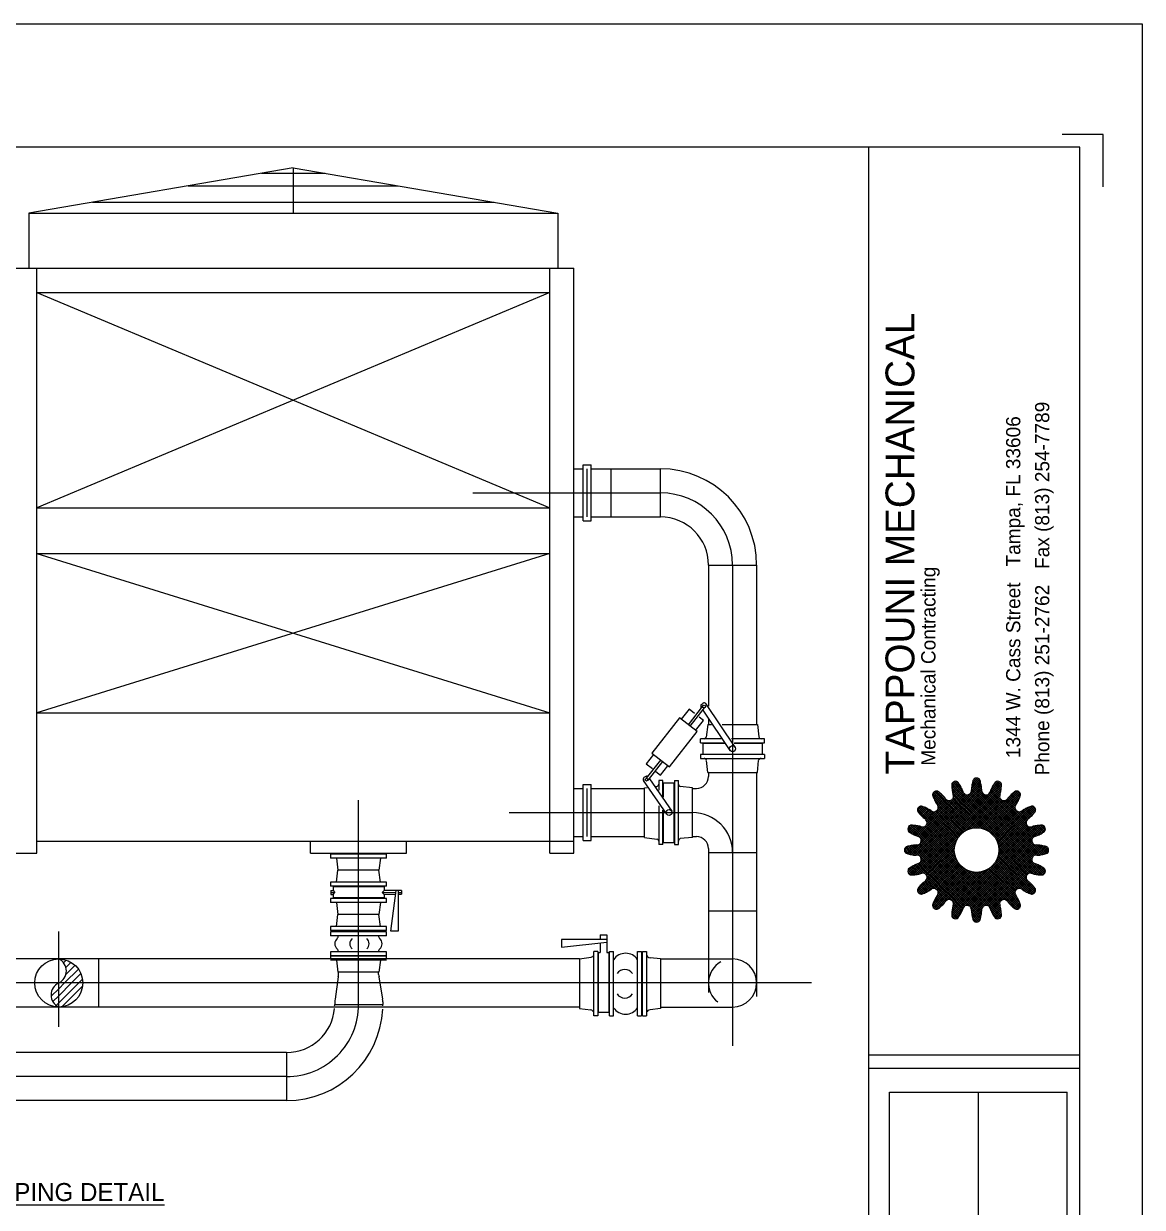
# Model space of a CAD drawing. Extents: x 0 to 1008, y 0 to 720.
# Drawn here: x 729 to 1008, y 424.7 to 720 of the extents above; entities that cross this region are included whole.
import ezdxf

# ---------------------------------------------------------------- set-up
doc = ezdxf.new("R2010")
doc.units = 0
doc.header["$LTSCALE"] = 12.5
doc.linetypes.add('CENTER2', pattern=[0])
doc.linetypes.add('HIDDEN', pattern=[0])
doc.layers.get('0').update_dxf_attribs({"linetype": 'CONTINUOUS'})
for name, color, linetype in [('CWS', 5, 'CONTINUOUS'), ('MEQUIP', 4, 'CONTINUOUS'), ('PIPECL', 9, 'CENTER2'), ('TITLEBLK', 7, 'CONTINUOUS')]:
    doc.layers.add(name, color=color, linetype=linetype)

msp = doc.modelspace()

# ---------------------------------------------------------------- linework, layer by layer
at = {"color": 0}
for p, q in [((0, 720), (1008, 720)), ((1008, 720), (1008, 0))]:
    msp.add_line(p, q, dxfattribs=at)
at = {"layer": 'CWS', "color": 0}
for p, q in [((868.52, 595.96), (868.52, 609.96)), ((868.52, 609.96), (870.52, 609.96)), ((869.52, 596.96), (869.52, 608.96)), ((870.52, 595.96), (870.52, 609.96)), ((870.52, 608.96), (887.8, 608.96)), ((875.52, 596.96), (875.52, 608.96)), ((887.8, 596.96), (887.8, 608.96)), ((870.52, 596.96), (887.8, 596.96)), ((868.52, 595.96), (870.52, 595.96)), ((899.8, 584.96), (899.8, 549.75)), ((899.8, 584.96), (911.8, 584.96)), ((911.8, 584.96), (911.8, 545.14)), ((894.77, 545.13), (898.33, 549.68)), ((895.22, 544.77), (898.81, 549.35)), ((897.97, 549.45), (897.93, 549.52)), ((898.04, 550.19), (898.43, 550.5)), ((906.42, 539.56), (899.15, 550.38)), ((892.6, 546.83), (885.69, 538)), ((896.96, 543.42), (892.6, 546.83)), ((894.95, 548.99), (893.01, 546.51)), ((896.34, 547.9), (894.95, 548.99)), ((898.53, 546.18), (897.43, 547.05)), ((905.18, 538.72), (898.44, 548.75)), ((899.8, 546.53), (899.8, 545.14)), ((890.04, 534.59), (896.96, 543.42)), ((896.59, 543.7), (898.53, 546.18)), ((899.62, 545.14), (899.18, 542.06)), ((899.62, 545.14), (900.58, 545.14)), ((903.19, 545.14), (911.99, 545.14)), ((911.99, 545.14), (912.32, 542.14)), ((902.96, 541.64), (897.8, 541.64)), ((897.8, 540.64), (897.8, 541.64)), ((897.8, 540.64), (903.61, 540.64)), ((898.36, 540.49), (898.36, 537.8)), ((898.36, 540.49), (903.84, 540.49)), ((913.8, 541.64), (905.54, 541.64)), ((906.18, 540.49), (913.29, 540.49)), ((906.32, 540.64), (913.8, 540.64)), ((913.29, 537.8), (913.29, 540.49)), ((913.8, 540.64), (913.8, 541.64)), ((886.09, 537.68), (884.28, 535.36)), ((885.69, 538), (890.04, 534.59)), ((913.8, 537.71), (897.8, 537.71)), ((897.8, 537.71), (897.8, 536.71)), ((898.36, 537.8), (913.29, 537.8)), ((913.8, 537.71), (913.8, 536.71)), ((884.28, 535.36), (885.81, 534.17)), ((887.85, 536.3), (884.29, 531.76)), ((888.31, 535.95), (884.72, 531.37)), ((887.86, 532.56), (889.67, 534.88)), ((897.8, 536.71), (913.8, 536.71)), ((899.62, 533.21), (899.32, 536.24)), ((911.99, 533.21), (912.29, 536.24)), ((884.13, 532.21), (883.7, 531.95)), ((885.11, 531.6), (890.65, 523.57)), ((886.67, 533.49), (887.86, 532.56)), ((899.62, 533.21), (911.99, 533.21)), ((899.8, 533.21), (899.8, 532.21)), ((911.8, 533.21), (911.8, 477.36)), ((868.52, 516.21), (868.52, 530.21)), ((868.52, 530.21), (870.52, 530.21)), ((869.52, 517.21), (869.52, 529.21)), ((870.52, 516.21), (870.52, 530.21)), ((870.52, 529.21), (883.87, 529.21)), ((889.37, 522.79), (883.55, 531.24)), ((883.87, 529.4), (884.5, 529.46)), ((883.87, 517.02), (883.87, 529.4)), ((886.68, 529.71), (886.87, 529.73)), ((888.37, 531.21), (887.37, 531.21)), ((887.37, 531.21), (887.37, 528.77)), ((888.37, 527.11), (888.37, 531.21)), ((888.46, 530.65), (888.46, 527.05)), ((888.46, 530.65), (891.15, 530.65)), ((891.15, 530.65), (891.15, 515.72)), ((891.3, 531.21), (891.3, 515.21)), ((891.3, 531.21), (892.3, 531.21)), ((892.3, 515.21), (892.3, 531.21)), ((895.8, 529.4), (892.77, 529.69)), ((895.8, 517.02), (895.8, 529.4)), ((895.8, 529.21), (896.8, 529.21)), ((887.37, 524.88), (887.37, 515.21)), ((888.37, 515.21), (888.37, 523.83)), ((888.46, 523.74), (888.46, 515.72)), ((870.52, 517.21), (883.87, 517.21)), ((883.87, 517.02), (886.95, 516.58)), ((895.8, 517.02), (892.77, 516.72)), ((895.8, 517.21), (896.8, 517.21)), ((895.8, 517.21), (896.8, 517.21)), ((868.52, 516.21), (870.52, 516.21)), ((888.37, 515.21), (887.37, 515.21)), ((888.46, 515.72), (891.15, 515.72)), ((891.3, 515.21), (892.3, 515.21)), ((899.8, 514.21), (899.8, 478.33)), ((819.49, 512.87), (805.49, 512.87)), ((805.49, 512.87), (805.49, 511.87)), ((819.49, 511.87), (805.49, 511.87)), ((807.02, 511.87), (807.38, 508.87)), ((817.96, 511.87), (817.6, 508.87)), ((819.49, 511.87), (819.49, 512.87)), ((899.8, 513.21), (911.8, 513.21)), ((807.02, 505.87), (807.38, 508.87)), ((817.6, 508.87), (807.38, 508.87)), ((817.96, 505.87), (817.6, 508.87)), ((819.49, 505.87), (805.49, 505.87)), ((805.49, 505.87), (805.49, 504.87)), ((819.49, 504.87), (819.49, 505.87)), ((819.49, 504.87), (805.49, 504.87)), ((805.62, 503.8), (806.15, 503.8)), ((805.62, 503.8), (805.62, 502.8)), ((805.62, 503.3), (806.63, 503.3)), ((805.62, 502.8), (806.15, 502.8)), ((818.92, 504.65), (806.15, 504.65)), ((806.15, 504.65), (806.15, 503.8)), ((806.15, 503.8), (806.63, 503.3)), ((806.15, 502.8), (806.63, 503.3)), ((806.15, 502.8), (806.15, 501.95)), ((818.92, 501.95), (806.15, 501.95)), ((818.92, 503.8), (818.44, 503.3)), ((818.44, 503.3), (821.84, 503.3)), ((818.92, 502.8), (818.44, 503.3)), ((818.92, 504.65), (818.92, 503.8)), ((823.2, 503.8), (818.92, 503.8)), ((818.92, 502.8), (821.78, 502.86)), ((818.92, 502.8), (818.92, 501.95)), ((820.59, 493.66), (821.9, 503.8)), ((822.4, 503.8), (822.4, 493.66)), ((822.4, 503.3), (823.2, 503.3)), ((822.4, 502.87), (823.2, 502.89)), ((823.2, 503.8), (823.2, 502.89)), ((819.49, 501.76), (805.49, 501.76)), ((805.49, 501.76), (805.49, 500.76)), ((819.49, 500.76), (805.49, 500.76)), ((807.02, 500.76), (807.38, 497.76)), ((817.96, 500.76), (817.6, 497.76)), ((819.49, 500.76), (819.49, 501.76)), ((807.02, 494.76), (807.38, 497.76)), ((817.6, 497.76), (807.38, 497.76)), ((817.96, 494.76), (817.6, 497.76)), ((899.8, 498.71), (911.8, 498.71)), ((819.49, 494.76), (805.49, 494.76)), ((805.49, 494.76), (805.49, 493.76)), ((819.49, 493.76), (805.49, 493.76)), ((819.49, 493.5), (805.49, 493.5)), ((805.49, 493.5), (805.49, 492.5)), ((819.49, 493.76), (819.49, 494.76)), ((819.49, 492.5), (819.49, 493.5)), ((822.4, 493.66), (820.59, 493.66)), ((819.49, 492.5), (805.49, 492.5)), ((807.49, 492.5), (807.49, 492.51)), ((817.49, 492.5), (817.49, 492.51)), ((874.44, 491.51), (863.1, 491.51)), ((863.1, 491.51), (863.1, 489.66)), ((863.1, 489.66), (874.44, 490.91)), ((872.75, 492.74), (874.44, 492.74)), ((872.75, 492.74), (872.75, 491.51)), ((872.75, 490.72), (872.75, 488.34)), ((874.44, 492.74), (874.44, 488.34)), ((819.49, 488.5), (805.49, 488.5)), ((805.49, 488.5), (805.49, 487.5)), ((819.49, 487.5), (805.49, 487.5)), ((819.49, 487.36), (805.49, 487.36)), ((805.49, 487.36), (805.49, 486.89)), ((807.49, 488.49), (807.49, 488.5)), ((817.49, 488.49), (817.49, 488.5)), ((819.49, 487.5), (819.49, 488.5)), ((819.49, 486.92), (819.49, 487.36)), ((871.16, 472.52), (871.16, 488.52)), ((871.16, 472.52), (871.16, 488.52)), ((871.16, 472.52), (871.16, 488.52)), ((872.16, 488.52), (871.16, 488.52)), ((872.16, 488.52), (872.16, 472.52)), ((872.25, 488.34), (872.25, 473.41)), ((872.25, 488.34), (872.75, 488.34)), ((874.44, 488.34), (874.94, 488.34)), ((874.94, 488.34), (874.94, 473.41)), ((875.12, 472.52), (875.12, 488.52)), ((875.12, 472.52), (875.12, 488.52)), ((875.12, 488.52), (876.12, 488.52)), ((876.12, 472.52), (876.12, 488.52)), ((882.12, 472.52), (882.12, 488.52)), ((882.12, 488.52), (883.12, 488.52)), ((883.12, 488.52), (883.12, 472.52)), ((883.12, 488.52), (883.12, 472.52)), ((883.12, 488.52), (883.12, 472.52)), ((883.3, 472.52), (883.3, 488.52)), ((883.3, 488.52), (884.3, 488.52)), ((884.3, 488.52), (884.3, 472.52)), ((884.3, 488.52), (884.3, 472.52)), ((884.3, 488.52), (884.3, 472.52)), ((867.66, 486.71), (578.82, 486.71)), ((737.97, 486.58), (738.09, 486.7)), ((738.92, 485.76), (739.58, 486.42)), ((739.51, 484.58), (740.8, 485.87)), ((739.51, 482.81), (741.81, 485.11)), ((747.73, 474.71), (747.73, 486.71)), ((867.66, 486.71), (870.51, 487.14)), ((867.66, 486.71), (867.66, 474.33)), ((887.8, 486.71), (885.22, 487.01)), ((887.8, 486.71), (905.8, 486.71)), ((887.8, 486.71), (887.8, 474.33)), ((887.8, 486.71), (887.8, 474.71)), ((739.17, 480.71), (742.63, 484.17)), ((740.94, 480.71), (743.26, 483.03)), ((742.71, 480.71), (743.66, 481.66)), ((735.85, 477.38), (737.73, 479.27)), ((737.73, 475.73), (742.71, 480.71)), ((737.73, 477.5), (740.94, 480.71)), ((737.73, 479.27), (739.17, 480.71)), ((738.53, 474.76), (743.68, 479.91)), ((736.28, 476.05), (737.73, 477.5)), ((737.1, 475.1), (737.73, 475.73)), ((867.66, 474.71), (578.82, 474.71)), ((867.66, 474.33), (870.43, 474)), ((872.16, 472.52), (871.16, 472.52)), ((872.25, 473.41), (874.94, 473.41)), ((875.12, 472.52), (876.12, 472.52)), ((882.12, 472.52), (883.12, 472.52)), ((883.3, 472.52), (884.3, 472.52)), ((887.8, 474.33), (885.22, 474.03)), ((887.8, 474.71), (905.8, 474.71)), ((794.56, 463.36), (651.93, 463.36)), ((794.56, 463.36), (794.56, 451.36)), ((794.56, 451.36), (651.93, 451.36))]:
    msp.add_line(p, q, dxfattribs=at)
at = {"layer": 'CWS', "color": 0, "linetype": 'HIDDEN'}
for p, q in [((819.49, 486.36), (805.49, 486.36)), ((807.02, 486.36), (807.38, 483.36)), ((817.96, 486.36), (817.6, 483.36)), ((807.42, 482.21), (806.65, 476.63)), ((817.6, 483.36), (807.38, 483.36)), ((807.52, 482.81), (807.52, 483.36)), ((817.52, 482.81), (817.52, 483.36)), ((817.61, 482.21), (818.47, 476.63)), ((806.56, 476.03), (806.56, 475.36)), ((818.56, 476.03), (818.56, 475.36)), ((806.56, 475.36), (818.56, 475.36))]:
    msp.add_line(p, q, dxfattribs=at)
at = {"layer": 'CWS', "color": 0}
for centre, radius in [((898.68, 549.68), 0.35), ((905.8, 539.14), 0.747), ((884.37, 531.42), 0.35), ((889.98, 523.22), 0.747), ((737.73, 480.71), 6)]:
    msp.add_circle(centre, radius, dxfattribs=at)
for centre, radius, start, end in [((887.8, 584.96), 24, 0, 90), ((887.8, 584.96), 12, 0, 90), ((898.34, 549.8), 0.5, 127.8079, 213.9089), ((898.73, 550.1), 0.5, 33.9089, 127.8079), ((898.67, 542.16), 0.517, 270.7781, 348.726), ((913.02, 542.37), 0.734, 198.0983, 262.607), ((898.63, 535.97), 0.741, 21.644, 85.8538), ((912.98, 535.97), 0.741, 94.1462, 158.356), ((883.96, 531.52), 0.5, 120.6778, 214.5768), ((884.38, 531.78), 0.5, 78.6767, 120.6778), ((896.8, 532.21), 3, 270, 0), ((886.64, 530.42), 0.734, 288.0983, 352.607), ((893.04, 530.38), 0.741, 184.1462, 248.356), ((893.04, 516.03), 0.741, 111.644, 175.8538), ((896.8, 514.21), 3, 0, 90), ((886.85, 516.08), 0.517, 0.7781, 78.726), ((808.3, 490.5), 1.71, 132.0338, 227.9662), ((806.49, 492.51), 1, 312.0338, 360), ((812.05, 490.5), 1.71, 132.0338, 227.9662), ((813.41, 490.5), 1.71, 312.0338, 47.9662), ((818.49, 492.51), 1, 180, 227.9662), ((816.68, 490.5), 1.71, 312.0338, 47.9662), ((806.49, 488.49), 1, 360, 47.9662), ((818.49, 488.49), 1, 132.0338, 180), ((870.43, 487.92), 0.785, 276.2435, 339.0563), ((879.12, 484.5), 3.61, 33.8823, 146.1177), ((885.51, 488.41), 1.43, 212.3757, 258.2743), ((736.31, 483.71), 3.32, 295.3326, 64.6674), ((905.8, 480.71), 6, 270, 90), ((878.92, 481.77), 2.32, 34.3144, 145.6856), ((739.15, 477.71), 3.32, 115.3326, 244.6674), ((878.92, 479.27), 2.32, 214.3144, 325.6856), ((794.56, 475.36), 12, 270, 355.2818), ((794.56, 475.36), 24, 270, 357.1618), ((870.2, 472.97), 1.05, 23.6472, 77.3728), ((879.12, 476.53), 3.61, 213.8823, 326.1177), ((885.51, 472.63), 1.43, 101.7257, 147.6243)]:
    msp.add_arc(centre, radius, start, end, dxfattribs=at)
at = {"layer": 'CWS', "color": 0, "linetype": 'HIDDEN'}
for centre, radius, start, end in [((905.8, 480.71), 6, 119.3396, 232.3547), ((805.52, 482.81), 2, 342.5061, 0), ((819.52, 482.81), 2, 180, 197.4939), ((808.56, 476.03), 2, 162.5061, 180), ((816.56, 476.03), 2, 0, 17.4939), ((794.56, 475.36), 12, 358.1073, 0), ((794.56, 475.36), 24, 359.1784, 0)]:
    msp.add_arc(centre, radius, start, end, dxfattribs=at)
at = {"layer": 'MEQUIP', "color": 0}
for p, q in [((796.24, 684.08), (730.24, 672.71)), ((788.28, 682.71), (804.2, 682.71)), ((796.24, 684.08), (862.24, 672.71)), ((796.24, 684.08), (796.24, 672.71)), ((770.05, 679.57), (822.43, 679.57)), ((746.16, 675.45), (846.32, 675.45)), ((730.24, 672.71), (862.24, 672.71)), ((730.24, 672.71), (730.24, 658.98)), ((862.24, 672.71), (862.24, 658.98)), ((726.24, 658.98), (866.24, 658.98)), ((732.24, 513.08), (732.24, 658.98)), ((860.24, 513.08), (860.24, 658.98)), ((866.24, 513.08), (866.24, 658.98)), ((860.24, 652.98), (732.24, 599.21)), ((732.24, 652.98), (860.24, 599.21)), ((732.24, 652.98), (860.24, 652.98)), ((866.24, 608.96), (868.52, 608.96)), ((732.24, 599.21), (860.24, 599.21)), ((866.24, 596.96), (868.52, 596.96)), ((860.24, 587.83), (732.24, 548.08)), ((732.24, 587.83), (860.24, 548.08)), ((732.24, 587.83), (860.24, 587.83)), ((732.24, 548.08), (860.24, 548.08)), ((866.24, 529.21), (868.52, 529.21)), ((866.24, 517.21), (868.52, 517.21)), ((732.24, 516.08), (866.24, 516.08)), ((800.49, 513.08), (800.49, 516.08)), ((824.49, 513.08), (824.49, 516.08)), ((726.24, 513.08), (732.24, 513.08)), ((800.49, 513.08), (824.49, 513.08)), ((860.24, 513.08), (866.24, 513.08))]:
    msp.add_line(p, q, dxfattribs=at)
at = {"layer": 'PIPECL', "color": 0}
for p, q in [((841.04, 602.96), (887.8, 602.96)), ((905.8, 584.96), (905.8, 464.99)), ((812.49, 475.36), (812.49, 526.31)), ((850.08, 523.21), (895.8, 523.21)), ((737.73, 469.77), (737.73, 493.53)), ((925.51, 480.71), (524.35, 480.71)), ((794.56, 457.36), (651.93, 457.36))]:
    msp.add_line(p, q, dxfattribs=at)
for centre, radius, start, end in [((887.8, 584.96), 18, 0, 90), ((895.8, 513.21), 10, 0, 90), ((794.6, 475.25), 17.89, 269.8512, 0.3592)]:
    msp.add_arc(centre, radius, start, end, dxfattribs=at)
at = {"layer": 'TITLEBLK', "color": 0}
for p, q in [((998.26, 692.37), (987.99, 692.37)), ((998.26, 679.32), (998.26, 692.37)), ((992.43, 689.22), (37.51, 689.22)), ((939.72, 689.22), (939.72, 32.91)), ((992.43, 32.91), (992.43, 689.22)), ((965.48, 529.91), (967.22, 531.65)), ((965.62, 530.58), (966.86, 531.82)), ((965.81, 531.31), (966.28, 531.78)), ((967.8, 530.07), (966.16, 531.71)), ((967.65, 530.75), (966.59, 531.81)), ((949.81, 507.87), (972.64, 530.69)), ((949.97, 512.8), (967.7, 530.54)), ((950.15, 507.67), (972.83, 530.36)), ((950.41, 512.71), (967.79, 530.1)), ((950.67, 507.66), (972.84, 529.84)), ((950.86, 512.63), (967.87, 529.64)), ((951.25, 507.71), (972.79, 529.25)), ((951.34, 512.59), (967.92, 529.16)), ((951.84, 517.33), (963.18, 528.67)), ((951.86, 507.79), (972.72, 528.65)), ((951.86, 512.57), (967.94, 528.65)), ((955.69, 527.56), (956.71, 528.58)), ((965.79, 519.33), (956.53, 528.59)), ((960.46, 530.2), (961.25, 530.99)), ((982.78, 507.65), (960.46, 529.97)), ((960.48, 529.69), (961.73, 530.94)), ((982.21, 507.7), (960.5, 529.4)), ((983.26, 507.71), (960.51, 530.45)), ((960.52, 529.2), (962.05, 530.73)), ((981.6, 507.77), (960.57, 528.8)), ((960.58, 528.73), (962.27, 530.42)), ((960.66, 528.28), (962.47, 530.09)), ((963.48, 528.01), (960.74, 530.76)), ((960.77, 527.85), (962.66, 529.75)), ((960.84, 526.86), (963.02, 529.05)), ((960.88, 527.43), (962.85, 529.4)), ((963.06, 528.97), (961.1, 530.92)), ((962.46, 530.1), (961.56, 531)), ((965.38, 528.75), (967.6, 530.97)), ((981.58, 512.58), (965.38, 528.77)), ((965.4, 529.3), (967.47, 531.37)), ((982.09, 512.59), (965.4, 529.28)), ((982.56, 512.65), (965.46, 529.76)), ((983.01, 512.73), (965.54, 530.21)), ((968.04, 528.24), (965.63, 530.64)), ((967.93, 528.88), (965.74, 531.07)), ((967.9, 529.44), (965.88, 531.46)), ((967.63, 519.31), (976.89, 528.57)), ((970.16, 528.75), (972.32, 530.9)), ((981.57, 517.36), (970.17, 528.76)), ((972.43, 527.04), (970.33, 529.14)), ((972.45, 527.54), (970.51, 529.49)), ((970.67, 529.78), (971.9, 531.01)), ((972.57, 527.95), (970.69, 529.83)), ((972.67, 528.39), (970.89, 530.17)), ((972.74, 528.85), (971.09, 530.5)), ((972.8, 529.32), (971.32, 530.8)), ((972.84, 529.81), (971.67, 530.98)), ((972.84, 530.35), (972.27, 530.91)), ((977.63, 527.67), (976.72, 528.59)), ((952.23, 517.19), (963.32, 528.28)), ((952.28, 512.46), (968.05, 528.23)), ((952.53, 507.93), (972.58, 527.98)), ((952.55, 516.98), (963.53, 527.96)), ((952.58, 512.23), (968.28, 527.92)), ((952.77, 516.67), (963.84, 527.74)), ((952.77, 511.88), (968.62, 527.74)), ((952.84, 511.42), (969.08, 527.67)), ((952.84, 516.21), (964.3, 527.66)), ((954.21, 520.23), (960.28, 526.3)), ((954.32, 520.87), (959.63, 526.19)), ((964.55, 518.98), (955.71, 527.82)), ((964.18, 518.82), (955.81, 527.19)), ((955.82, 527.16), (957.11, 528.44)), ((964.93, 519.13), (955.86, 528.2)), ((955.98, 526.78), (957.41, 528.21)), ((956.14, 526.42), (957.69, 527.97)), ((965.35, 519.24), (956.16, 528.43)), ((963.84, 518.63), (956.23, 526.24)), ((956.32, 526.06), (957.97, 527.71)), ((956.5, 525.71), (958.24, 527.45)), ((956.7, 525.38), (958.5, 527.18)), ((956.92, 525.07), (958.75, 526.9)), ((956.97, 524.05), (959.26, 526.34)), ((957.07, 524.69), (958.98, 526.59)), ((958.71, 526.95), (957.65, 528)), ((966.27, 519.39), (959.39, 526.27)), ((966.79, 519.4), (959.97, 526.22)), ((967.36, 519.35), (960.37, 526.35)), ((968.02, 519.23), (960.65, 526.6)), ((980.96, 507.88), (960.69, 528.15)), ((968.82, 518.96), (960.86, 526.92)), ((970.14, 518.17), (960.88, 527.43)), ((963.65, 518.51), (972.41, 527.28)), ((980.63, 510.87), (963.67, 527.82)), ((980.47, 511.56), (964.37, 527.66)), ((964.71, 519.05), (972.48, 526.82)), ((980.59, 511.97), (964.78, 527.78)), ((980.78, 512.31), (965.11, 527.98)), ((981.12, 512.5), (965.3, 528.32)), ((965.47, 519.27), (972.73, 526.53)), ((966.1, 519.37), (973.03, 526.3)), ((966.66, 519.4), (973.46, 526.2)), ((967.17, 519.38), (976.29, 528.5)), ((968.07, 519.22), (977.22, 528.37)), ((980.62, 515.66), (968.46, 527.81)), ((968.48, 519.09), (977.5, 528.12)), ((968.86, 518.94), (977.63, 527.72)), ((980.48, 516.33), (969.14, 527.67)), ((969.22, 518.77), (977.41, 526.96)), ((969.56, 518.58), (976.96, 525.98)), ((980.58, 516.76), (969.57, 527.77)), ((980.84, 517.04), (969.84, 528.03)), ((981.18, 517.23), (970.03, 528.37)), ((979.05, 520.41), (973.22, 526.24)), ((979.01, 520.98), (973.79, 526.21)), ((976.23, 524.29), (974.13, 526.4)), ((976.26, 524.79), (974.39, 526.67)), ((976.44, 525.15), (974.62, 526.97)), ((976.66, 525.46), (974.87, 527.25)), ((976.86, 525.79), (975.13, 527.52)), ((977.04, 526.14), (975.41, 527.78)), ((977.21, 526.51), (975.69, 528.03)), ((977.37, 526.87), (975.97, 528.27)), ((977.52, 527.25), (976.28, 528.5)), ((951.93, 523.79), (952.95, 524.81)), ((961.14, 514.43), (951.94, 523.63)), ((961.2, 514.89), (951.95, 524.14)), ((952.06, 523.4), (953.35, 524.68)), ((961.3, 515.32), (952.16, 524.46)), ((952.29, 523.1), (953.72, 524.53)), ((961.43, 515.72), (952.43, 524.72)), ((952.54, 522.81), (954.09, 524.36)), ((952.79, 522.53), (954.45, 524.19)), ((961.58, 516.1), (952.86, 524.83)), ((953.05, 522.26), (954.8, 524)), ((953.32, 522), (955.12, 523.8)), ((953.61, 521.76), (955.44, 523.58)), ((961.76, 516.46), (953.67, 524.55)), ((953.91, 521.53), (955.82, 523.43)), ((954.16, 521.25), (956.45, 523.54)), ((961.95, 516.8), (954.68, 524.07)), ((962.17, 517.11), (955.86, 523.42)), ((962.4, 517.41), (956.33, 523.48)), ((962.65, 517.69), (956.67, 523.67)), ((962.92, 517.95), (956.92, 523.96)), ((963.51, 518.42), (956.98, 524.96)), ((963.21, 518.2), (957.09, 524.32)), ((969.88, 518.37), (976.25, 524.74)), ((970.18, 518.14), (976.26, 524.22)), ((970.46, 517.89), (976.45, 523.88)), ((970.72, 517.62), (976.72, 523.62)), ((970.97, 517.34), (977.07, 523.44)), ((971.2, 517.04), (977.64, 523.47)), ((971.41, 516.71), (978.91, 524.21)), ((971.6, 516.37), (979.87, 524.65)), ((971.77, 516.01), (980.57, 524.82)), ((971.91, 515.63), (980.96, 524.67)), ((972.03, 515.22), (981.2, 524.38)), ((972.13, 514.78), (981.39, 524.04)), ((979.2, 521.32), (977.1, 523.43)), ((979.47, 521.59), (977.6, 523.46)), ((979.77, 521.82), (977.95, 523.64)), ((980.06, 522.06), (978.27, 523.85)), ((980.32, 522.33), (978.6, 524.05)), ((980.58, 522.6), (978.95, 524.23)), ((980.83, 522.88), (979.31, 524.4)), ((979.45, 521.57), (981.18, 523.3)), ((981.08, 523.17), (979.68, 524.57)), ((981.3, 523.48), (980.06, 524.72)), ((981.4, 523.91), (980.48, 524.83)), ((949.52, 519.26), (950.3, 520.04)), ((949.57, 518.78), (950.82, 520.03)), ((949.78, 518.46), (951.3, 519.98)), ((972.67, 497.05), (949.85, 519.86)), ((950.09, 518.24), (951.78, 519.92)), ((972.84, 497.41), (950.21, 520.04)), ((950.42, 518.04), (952.23, 519.84)), ((972.84, 497.94), (950.75, 520.03)), ((950.76, 517.84), (952.65, 519.74)), ((972.78, 498.53), (951.33, 519.98)), ((951.46, 517.48), (953.64, 519.66)), ((972.7, 499.14), (951.95, 519.9)), ((972.55, 499.82), (952.63, 519.75)), ((961.42, 512.02), (953.73, 519.71)), ((961.22, 512.75), (954.01, 519.96)), ((961.13, 513.37), (954.22, 520.28)), ((961.11, 513.92), (954.31, 520.72)), ((960.46, 497.8), (982.71, 520.04)), ((960.49, 497.3), (983.21, 520.02)), ((960.51, 498.38), (982.12, 519.99)), ((960.58, 498.99), (981.52, 519.92)), ((960.7, 496.98), (983.53, 519.81)), ((960.71, 499.64), (980.86, 519.79)), ((971.82, 511.81), (979.67, 519.66)), ((972.06, 512.58), (979.37, 519.89)), ((972.17, 513.23), (979.12, 520.18)), ((972.19, 514.3), (979.2, 521.31)), ((972.2, 513.79), (979.01, 520.6)), ((982.64, 517.89), (980.76, 519.77)), ((982.97, 518.09), (981.19, 519.87)), ((983.3, 518.29), (981.65, 519.94)), ((983.6, 518.52), (982.13, 519.99)), ((983.78, 518.87), (982.61, 520.04)), ((983.72, 519.46), (983.15, 520.03)), ((950.88, 517.77), (949.5, 519.16)), ((951.87, 517.31), (949.62, 519.57)), ((951.1, 517.65), (953.07, 519.63)), ((953.22, 508.09), (961.99, 516.86)), ((961.88, 511.03), (953.3, 519.61)), ((980.23, 508.08), (970.97, 517.34)), ((971.19, 510.66), (980.15, 519.61)), ((981.94, 517.52), (979.84, 519.62)), ((982.3, 517.7), (980.35, 519.65)), ((981.65, 517.4), (983.72, 519.46)), ((982.73, 517.94), (983.82, 519.03)), ((948.69, 513.65), (949.93, 514.89)), ((950.02, 512.79), (948.7, 514.11)), ((948.73, 514.22), (949.2, 514.69)), ((948.85, 513.28), (950.59, 515.02)), ((950.68, 512.66), (948.89, 514.46)), ((949.14, 513.03), (951.21, 515.11)), ((951.29, 512.59), (949.19, 514.69)), ((949.54, 512.9), (951.76, 515.13)), ((951.84, 512.57), (949.6, 514.81)), ((967.71, 497.22), (950.03, 514.91)), ((967.8, 497.67), (950.47, 515)), ((967.88, 498.12), (950.93, 515.07)), ((967.92, 498.61), (951.41, 515.12)), ((967.95, 499.12), (951.92, 515.14)), ((968.07, 499.52), (952.33, 515.26)), ((968.32, 499.81), (952.61, 515.51)), ((968.67, 499.98), (952.79, 515.87)), ((969.16, 500.02), (952.83, 516.36)), ((953.69, 508.02), (961.46, 515.79)), ((953.97, 507.78), (961.24, 515.04)), ((954.21, 507.48), (961.13, 514.41)), ((954.3, 507.05), (961.11, 513.85)), ((964.29, 500.04), (980.47, 516.21)), ((964.73, 499.94), (980.56, 515.78)), ((965.07, 499.75), (980.75, 515.43)), ((965.28, 499.43), (981.07, 515.22)), ((965.38, 499), (981.51, 515.13)), ((965.39, 498.48), (982.02, 515.11)), ((965.45, 498), (982.5, 515.06)), ((965.53, 497.55), (982.95, 514.98)), ((979.73, 508.05), (971.77, 516.01)), ((979.4, 507.84), (972.04, 515.21)), ((979.16, 507.56), (972.16, 514.56)), ((979.02, 507.16), (972.2, 513.98)), ((980.89, 512.38), (983.39, 514.89)), ((983.45, 512.83), (981.04, 515.24)), ((981.61, 512.58), (983.82, 514.78)), ((983.88, 512.93), (981.68, 515.13)), ((982.17, 512.6), (984.22, 514.65)), ((984.26, 513.08), (982.25, 515.09)), ((982.79, 512.69), (984.49, 514.39)), ((984.52, 513.36), (982.88, 514.99)), ((983.46, 512.83), (984.62, 513.99)), ((984.62, 513.78), (983.55, 514.85)), ((949.31, 512.97), (948.7, 513.58)), ((951.94, 503.62), (961.19, 512.87)), ((952, 504.22), (961.13, 513.34)), ((952.14, 503.29), (961.29, 512.44)), ((952.39, 503), (961.41, 512.03)), ((963.9, 499.98), (952.78, 511.09)), ((952.79, 502.87), (961.56, 511.65)), ((964.37, 500.04), (952.85, 511.56)), ((953.54, 503.1), (961.73, 511.29)), ((954.52, 503.55), (961.92, 510.95)), ((968.29, 499.79), (980.72, 512.21)), ((969.07, 500.03), (980.47, 511.44)), ((969.52, 499.95), (980.56, 510.99)), ((979.05, 503.42), (971.44, 511.03)), ((979.99, 503.01), (971.62, 511.38)), ((980.63, 502.9), (971.79, 511.74)), ((981, 503.06), (971.93, 512.13)), ((981.24, 503.36), (972.05, 512.54)), ((981.39, 503.73), (972.14, 512.99)), ((979.07, 506.58), (972.19, 513.46)), ((984.21, 513.05), (984.51, 513.35)), ((949.49, 508.61), (950.72, 509.84)), ((950.38, 507.65), (949.5, 508.53)), ((950.89, 507.68), (949.58, 508.98)), ((949.6, 508.19), (951.76, 510.34)), ((951.37, 507.73), (949.82, 509.28)), ((951.84, 507.79), (950.13, 509.49)), ((952.29, 507.87), (950.47, 509.69)), ((952.71, 507.98), (950.8, 509.88)), ((953.14, 508.08), (951.15, 510.07)), ((963.05, 498.7), (951.51, 510.24)), ((963.2, 499.08), (951.89, 510.39)), ((963.34, 499.47), (952.27, 510.54)), ((963.57, 499.78), (952.58, 510.76)), ((955.69, 499.93), (964.5, 508.74)), ((955.76, 504.26), (962.14, 510.63)), ((955.83, 499.55), (964.88, 508.59)), ((955.86, 500.63), (964.13, 508.91)), ((956.12, 499.3), (965.29, 508.47)), ((956.28, 504.24), (962.37, 510.33)), ((956.29, 501.6), (963.79, 509.1)), ((956.47, 499.12), (965.73, 508.38)), ((956.63, 504.06), (962.62, 510.05)), ((956.89, 503.79), (962.88, 509.78)), ((957.03, 502.87), (963.47, 509.31)), ((957.07, 503.43), (963.17, 509.53)), ((959.19, 501.31), (966.2, 508.32)), ((959.9, 501.49), (966.71, 508.3)), ((960.32, 501.38), (967.28, 508.34)), ((960.61, 501.14), (967.92, 508.45)), ((960.84, 500.84), (968.7, 508.69)), ((960.89, 500.35), (969.85, 509.31)), ((972.41, 500.49), (963.83, 509.07)), ((972.51, 500.92), (964.83, 508.61)), ((972.77, 501.2), (965.56, 508.41)), ((973.08, 501.42), (966.18, 508.32)), ((973.52, 501.51), (966.73, 508.3)), ((976.43, 499.13), (967.23, 508.33)), ((976.95, 499.15), (967.69, 508.4)), ((977.27, 499.36), (968.12, 508.5)), ((977.53, 499.63), (968.53, 508.63)), ((977.63, 500.05), (968.91, 508.78)), ((977.35, 500.86), (969.26, 508.95)), ((976.88, 501.87), (969.6, 509.15)), ((969.81, 499.71), (980.8, 510.7)), ((976.23, 503.05), (969.92, 509.36)), ((970.01, 499.38), (981.13, 510.5)), ((970.15, 498.99), (981.52, 510.36)), ((976.28, 503.53), (970.22, 509.59)), ((976.47, 503.87), (970.5, 509.85)), ((976.76, 504.11), (970.76, 510.11)), ((977.12, 504.28), (971, 510.4)), ((977.76, 504.17), (971.23, 510.71)), ((979.75, 508.06), (981.89, 510.2)), ((980.29, 508.07), (982.25, 510.03)), ((980.7, 507.95), (982.59, 509.84)), ((983.57, 507.93), (980.82, 510.68)), ((981.13, 507.85), (982.93, 509.64)), ((981.59, 507.77), (983.26, 509.44)), ((983.73, 508.3), (981.78, 510.25)), ((982.06, 507.71), (983.56, 509.22)), ((982.55, 507.67), (983.76, 508.89)), ((983.81, 508.75), (982.9, 509.66)), ((983.07, 507.66), (983.75, 508.34)), ((954.14, 503.36), (952.57, 504.93)), ((954.5, 503.53), (952.83, 505.2)), ((954.84, 503.72), (953.09, 505.48)), ((955.17, 503.93), (953.36, 505.73)), ((955.48, 504.14), (953.65, 505.98)), ((955.88, 504.28), (953.95, 506.21)), ((956.62, 504.06), (954.19, 506.5)), ((959.71, 501.51), (954.32, 506.9)), ((973.12, 501.43), (979.08, 507.38)), ((973.73, 501.51), (979, 506.77)), ((976.97, 504.22), (979.17, 506.42)), ((977.54, 504.26), (979.43, 506.15)), ((977.91, 504.09), (979.73, 505.92)), ((978.22, 503.88), (980.02, 505.67)), ((978.55, 503.67), (980.29, 505.41)), ((978.9, 503.49), (980.55, 505.14)), ((980.81, 504.84), (979.75, 505.9)), ((953, 502.9), (951.92, 503.99)), ((953.4, 503.04), (952.09, 504.35)), ((952.34, 503.03), (952.2, 503.18)), ((953.77, 503.2), (952.33, 504.64)), ((958.28, 500.28), (956.53, 502.04)), ((958.54, 500.56), (956.73, 502.36)), ((959.3, 501.39), (956.87, 503.82)), ((958.78, 500.85), (956.95, 502.68)), ((959.01, 501.14), (957.09, 503.07)), ((974.09, 501.33), (976.29, 503.53)), ((974.36, 501.07), (976.25, 502.96)), ((974.59, 500.77), (976.41, 502.6)), ((974.83, 500.49), (976.63, 502.28)), ((975.1, 500.22), (976.83, 501.95)), ((979.26, 503.32), (980.8, 504.86)), ((979.63, 503.16), (981.04, 504.57)), ((980, 503), (981.27, 504.27)), ((980.41, 502.88), (981.39, 503.86)), ((956.79, 499.12), (955.71, 500.2)), ((957.15, 499.29), (955.84, 500.6)), ((955.98, 499.4), (955.84, 499.54)), ((957.45, 499.52), (956, 500.97)), ((957.73, 499.77), (956.17, 501.33)), ((958.01, 500.02), (956.34, 501.69)), ((957.21, 499.33), (958.93, 501.05)), ((962.3, 497.33), (960.59, 499.03)), ((962.5, 497.66), (960.67, 499.48)), ((962.69, 498), (960.78, 499.9)), ((962.88, 498.34), (960.89, 500.33)), ((967.62, 496.79), (965.38, 499.03)), ((965.62, 497.11), (968.13, 499.62)), ((972.37, 496.82), (970.12, 499.07)), ((970.3, 498.61), (972.45, 500.75)), ((970.48, 498.26), (972.44, 500.22)), ((970.67, 497.91), (972.56, 499.8)), ((970.86, 497.58), (972.66, 499.37)), ((975.37, 499.96), (977.01, 501.6)), ((975.65, 499.71), (977.19, 501.24)), ((975.93, 499.46), (977.35, 500.88)), ((976.24, 499.23), (977.5, 500.5)), ((976.65, 499.11), (977.63, 500.09)), ((961.34, 496.69), (960.46, 497.57)), ((961.79, 496.78), (960.48, 498.08)), ((962.08, 497.01), (960.53, 498.56)), ((961.04, 496.79), (963.11, 498.85)), ((961.47, 496.69), (962.56, 497.78)), ((967.49, 496.38), (965.39, 498.48)), ((967.26, 496.08), (965.47, 497.88)), ((966.92, 495.89), (965.6, 497.22)), ((965.72, 496.69), (967.93, 498.89)), ((966.39, 495.9), (965.78, 496.51)), ((965.86, 496.29), (967.9, 498.34)), ((966.12, 496.02), (967.81, 497.72)), ((966.51, 495.88), (967.68, 497.05)), ((967.15, 495.99), (967.46, 496.3)), ((971.96, 496.69), (970.58, 498.08)), ((971.06, 497.25), (972.74, 498.92)), ((971.29, 496.94), (972.79, 498.44)), ((971.62, 496.74), (972.84, 497.96)), ((972.17, 496.76), (972.84, 497.43)), ((939.72, 462.77), (992.43, 462.77)), ((939.72, 459.47), (992.43, 459.47)), ((944.95, 281.86), (944.95, 453.43)), ((944.95, 453.43), (989.28, 453.43)), ((967.11, 281.86), (967.11, 453.43)), ((989.28, 281.86), (989.28, 453.43))]:
    msp.add_line(p, q, dxfattribs=at)
msp.add_circle((966.66, 513.85), 5.55, dxfattribs=at)
for centre, radius, start, end in [((966.22, 531.26), 0.391, 116.1593, 157.3141), ((966.51, 531.18), 0.635, 77.1787, 137.8075), ((966.8, 531.18), 0.635, 42.1925, 102.8213), ((967.09, 531.26), 0.391, 22.6859, 63.8407), ((956.58, 527.96), 0.635, 78.1925, 138.8213), ((956.78, 528.19), 0.391, 58.6859, 99.8407), ((955.37, 525.87), 3.11, 49.7865, 58.6859), ((963.57, 530.05), 3.11, 175.3141, 184.2135), ((960.86, 530.27), 0.391, 134.1593, 175.3141), ((977.66, 531.09), 17.24, 184.2135, 187.9889), ((961.17, 530.29), 0.635, 95.1787, 155.8075), ((966.6, 529.54), 6.07, 187.9889, 196.9836), ((961.43, 530.38), 0.635, 60.1925, 120.8213), ((961.69, 530.54), 0.391, 40.6859, 81.8407), ((959.63, 528.77), 3.11, 31.7865, 40.6859), ((947.62, 521.33), 17.24, 28.0111, 31.7865), ((957.48, 526.57), 6.07, 19.0164, 28.0111), ((964.75, 528.96), 1.59, 195.1071, 208.1636), ((964.18, 528.72), 1.19, 321.1783, 351.0716), ((963.8, 528.81), 1.59, 349.8364, 2.8929), ((971.45, 528.79), 6.07, 169.9889, 178.9836), ((982.44, 526.84), 17.24, 166.2135, 169.9889), ((968.72, 530.21), 3.11, 157.3141, 166.2135), ((964.59, 530.21), 3.11, 13.7865, 22.6859), ((950.87, 526.84), 17.24, 10.0111, 13.7865), ((961.86, 528.79), 6.07, 1.0164, 10.0111), ((969.51, 528.81), 1.59, 177.1071, 190.1636), ((969.13, 528.72), 1.19, 188.9284, 218.8217), ((968.56, 528.96), 1.59, 331.8364, 344.8929), ((975.83, 526.57), 6.07, 151.9889, 160.9836), ((985.69, 521.33), 17.24, 148.2135, 151.9889), ((973.68, 528.77), 3.11, 139.3141, 148.2135), ((971.62, 530.54), 0.391, 98.1593, 139.3141), ((971.88, 530.38), 0.635, 59.1787, 119.8075), ((972.15, 530.29), 0.635, 24.1925, 84.8213), ((966.71, 529.54), 6.07, 343.0164, 352.0111), ((972.45, 530.27), 0.391, 4.6859, 45.8407), ((955.66, 531.09), 17.24, 352.0111, 355.7865), ((969.75, 530.05), 3.11, 355.7865, 4.6859), ((977.95, 525.87), 3.11, 121.3141, 130.2135), ((976.53, 528.19), 0.391, 80.1593, 121.3141), ((976.73, 527.96), 0.635, 41.1787, 101.8075), ((956.07, 527.68), 0.391, 152.1593, 193.3141), ((958.71, 528.3), 3.11, 193.3141, 202.2135), ((956.35, 527.79), 0.635, 113.1787, 173.8075), ((971.79, 533.64), 17.24, 202.2135, 205.9889), ((961.76, 528.75), 6.07, 205.9889, 214.9836), ((946.24, 515.08), 17.24, 46.0111, 49.7865), ((954, 523.12), 6.07, 37.0164, 46.0111), ((960.17, 527.64), 1.59, 213.1071, 226.1636), ((959.92, 527.33), 1.19, 224.9284, 254.8217), ((959.58, 528.42), 2.24, 270.7808, 289.1348), ((959.03, 528.14), 2.24, 304.8652, 323.2192), ((959.31, 527.2), 1.59, 7.8364, 20.8929), ((959.71, 527.23), 1.19, 339.1783, 9.0716), ((964.41, 528.75), 1.19, 206.9284, 236.8217), ((964.42, 529.89), 2.24, 252.7808, 271.1348), ((963.82, 529.8), 2.24, 286.8652, 305.2192), ((969.49, 529.8), 2.24, 234.7808, 253.1348), ((968.89, 529.89), 2.24, 268.8652, 287.2192), ((968.9, 528.75), 1.19, 303.1783, 333.0716), ((973.6, 527.23), 1.19, 170.9284, 200.8217), ((974, 527.2), 1.59, 159.1071, 172.1636), ((974.28, 528.14), 2.24, 216.7808, 235.1348), ((973.74, 528.42), 2.24, 250.8652, 269.2192), ((973.39, 527.33), 1.19, 285.1783, 315.0716), ((973.14, 527.64), 1.59, 313.8364, 326.8929), ((979.31, 523.12), 6.07, 133.9889, 142.9836), ((987.07, 515.08), 17.24, 130.2135, 133.9889), ((971.56, 528.75), 6.07, 325.0164, 334.0111), ((961.52, 533.64), 17.24, 334.0111, 337.7865), ((976.96, 527.79), 0.635, 6.1925, 66.8213), ((974.6, 528.3), 3.11, 337.7865, 346.6859), ((977.24, 527.68), 0.391, 346.6859, 27.8407), ((952.55, 523.92), 0.635, 131.1787, 191.8075), ((952.31, 523.73), 0.391, 170.1593, 211.3141), ((954.63, 525.14), 3.11, 211.3141, 220.2135), ((952.71, 524.15), 0.635, 96.1925, 156.8213), ((965.42, 534.26), 17.24, 220.2135, 223.9889), ((952.83, 524.44), 0.391, 76.6859, 117.8407), ((952.2, 521.79), 3.11, 67.7865, 76.6859), ((946.86, 508.72), 17.24, 64.0111, 67.7865), ((951.75, 518.75), 6.07, 55.0164, 64.0111), ((956.23, 524.96), 1.59, 231.1071, 244.1636), ((956.08, 524.59), 1.19, 242.9284, 272.8217), ((955.42, 525.52), 2.24, 288.7808, 307.1348), ((954.99, 525.09), 2.24, 322.8652, 341.2192), ((955.55, 524.27), 1.59, 25.8364, 38.8929), ((955.92, 524.43), 1.19, 357.1783, 27.0716), ((977.39, 524.43), 1.19, 152.9284, 182.8217), ((978.32, 525.09), 2.24, 198.7808, 217.1348), ((977.76, 524.27), 1.59, 141.1071, 154.1636), ((977.89, 525.52), 2.24, 232.8652, 251.2192), ((977.23, 524.59), 1.19, 267.1783, 297.0716), ((977.08, 524.96), 1.59, 295.8364, 308.8929), ((981.56, 518.75), 6.07, 115.9889, 124.9836), ((986.45, 508.72), 17.24, 112.2135, 115.9889), ((981.11, 521.79), 3.11, 103.3141, 112.2135), ((967.89, 534.26), 17.24, 316.0111, 319.7865), ((980.48, 524.44), 0.391, 62.1593, 103.3141), ((980.6, 524.15), 0.635, 23.1787, 83.8075), ((978.68, 525.14), 3.11, 319.7865, 328.6859), ((980.76, 523.92), 0.635, 348.1925, 48.8213), ((981, 523.73), 0.391, 328.6859, 9.8407), ((950.21, 519.34), 0.635, 114.1925, 174.8213), ((950.23, 519.65), 0.391, 94.6859, 135.8407), ((950.46, 516.94), 3.11, 85.7865, 94.6859), ((949.42, 502.85), 17.24, 82.0111, 85.7865), ((950.97, 513.91), 6.07, 73.0164, 82.0111), ((953.31, 521.19), 1.59, 249.1071, 262.1636), ((957.39, 526.51), 6.07, 223.9889, 232.9836), ((953.28, 520.8), 1.19, 260.9284, 290.8217), ((952.36, 521.48), 2.24, 306.7808, 325.1348), ((952.87, 520.33), 1.59, 43.8364, 56.8929), ((953.17, 520.59), 1.19, 15.1783, 45.0716), ((952.09, 520.93), 2.24, 340.8652, 359.2192), ((980.14, 520.59), 1.19, 134.9284, 164.8217), ((981.23, 520.93), 2.24, 180.7808, 199.1348), ((980.95, 521.48), 2.24, 214.8652, 233.2192), ((980.44, 520.33), 1.59, 123.1071, 136.1636), ((975.92, 526.51), 6.07, 307.0164, 316.0111), ((980.03, 520.8), 1.19, 249.1783, 279.0716), ((980, 521.19), 1.59, 277.8364, 290.8929), ((982.34, 513.91), 6.07, 97.9889, 106.9836), ((983.89, 502.85), 17.24, 94.2135, 97.9889), ((982.86, 516.94), 3.11, 85.3141, 94.2135), ((983.08, 519.65), 0.391, 44.1593, 85.3141), ((983.1, 519.34), 0.635, 5.1787, 65.8075), ((950.13, 519.07), 0.635, 149.1787, 209.8075), ((949.96, 518.81), 0.391, 188.1593, 229.3141), ((951.73, 520.87), 3.11, 229.3141, 238.2135), ((959.18, 532.88), 17.24, 238.2135, 241.9889), ((953.93, 523.03), 6.07, 241.9889, 250.9836), ((951.54, 515.75), 1.59, 61.8364, 74.8929), ((951.75, 516.09), 1.19, 33.1783, 63.0716), ((950.61, 516.08), 2.24, 358.8652, 17.2192), ((982.7, 516.08), 2.24, 162.7808, 181.1348), ((981.56, 516.09), 1.19, 116.9284, 146.8217), ((981.77, 515.75), 1.59, 105.1071, 118.1636), ((979.38, 523.03), 6.07, 289.0164, 298.0111), ((974.14, 532.88), 17.24, 298.0111, 301.7865), ((981.58, 520.87), 3.11, 301.7865, 310.6859), ((983.35, 518.81), 0.391, 310.6859, 351.8407), ((983.18, 519.07), 0.635, 330.1925, 30.8213), ((949.32, 513.99), 0.635, 132.1925, 192.8213), ((949.32, 513.71), 0.635, 167.1787, 227.8075), ((949.25, 514.29), 0.391, 112.6859, 153.8407), ((950.29, 511.78), 3.11, 103.7865, 112.6859), ((953.66, 498.06), 17.24, 100.0111, 103.7865), ((951.72, 509.06), 6.07, 91.0164, 100.0111), ((951.69, 516.71), 1.59, 267.1071, 280.1636), ((951.79, 516.32), 1.19, 278.9284, 308.8217), ((950.71, 516.69), 2.24, 324.7808, 343.1348), ((982.6, 516.69), 2.24, 196.8652, 215.2192), ((981.52, 516.32), 1.19, 231.1783, 261.0716), ((981.62, 516.71), 1.59, 259.8364, 272.8929), ((981.59, 509.06), 6.07, 79.9889, 88.9836), ((979.65, 498.06), 17.24, 76.2135, 79.9889), ((983.02, 511.78), 3.11, 67.3141, 76.2135), ((984.06, 514.29), 0.391, 26.1593, 67.3141), ((983.99, 513.99), 0.635, 347.1787, 47.8075), ((983.99, 513.71), 0.635, 312.1925, 12.8213), ((949.25, 513.41), 0.391, 206.1593, 247.3141), ((950.29, 515.92), 3.11, 247.3141, 256.2135), ((953.66, 529.64), 17.24, 256.2135, 259.9889), ((951.72, 518.64), 6.07, 259.9889, 268.9836), ((951.69, 510.99), 1.59, 79.8364, 92.8929), ((951.79, 511.38), 1.19, 51.1783, 81.0716), ((951.75, 511.61), 1.19, 296.9284, 326.8217), ((950.71, 511.01), 2.24, 16.8652, 35.2192), ((950.61, 511.62), 2.24, 342.7808, 1.1348), ((982.7, 511.62), 2.24, 178.8652, 197.2192), ((982.6, 511.01), 2.24, 144.7808, 163.1348), ((981.56, 511.61), 1.19, 213.1783, 243.0716), ((981.52, 511.38), 1.19, 98.9284, 128.8217), ((981.62, 510.99), 1.59, 87.1071, 100.1636), ((981.59, 518.64), 6.07, 271.0164, 280.0111), ((979.65, 529.64), 17.24, 280.0111, 283.7865), ((983.02, 515.92), 3.11, 283.7865, 292.6859), ((984.06, 513.41), 0.391, 292.6859, 333.8407), ((950.13, 508.63), 0.635, 150.1925, 210.8213), ((949.96, 508.89), 0.391, 130.6859, 171.8407), ((950.21, 508.36), 0.635, 185.1787, 245.8075), ((951.73, 506.83), 3.11, 121.7865, 130.6859), ((959.18, 494.82), 17.24, 118.0111, 121.7865), ((953.93, 504.68), 6.07, 109.0164, 118.0111), ((950.97, 513.79), 6.07, 277.9889, 286.9836), ((951.54, 511.95), 1.59, 285.1071, 298.1636), ((953.31, 506.51), 1.59, 97.8364, 110.8929), ((953.28, 506.9), 1.19, 69.1783, 99.0716), ((952.36, 506.22), 2.24, 34.8652, 53.2192), ((980.95, 506.22), 2.24, 126.7808, 145.1348), ((980.03, 506.9), 1.19, 80.9284, 110.8217), ((980, 506.51), 1.59, 69.1071, 82.1636), ((982.34, 513.79), 6.07, 253.0164, 262.0111), ((981.77, 511.95), 1.59, 241.8364, 254.8929), ((979.38, 504.68), 6.07, 61.9889, 70.9836), ((974.14, 494.82), 17.24, 58.2135, 61.9889), ((981.58, 506.83), 3.11, 49.3141, 58.2135), ((983.1, 508.36), 0.635, 294.1925, 354.8213), ((983.35, 508.89), 0.391, 8.1593, 49.3141), ((983.18, 508.63), 0.635, 329.1787, 29.8075), ((950.23, 508.05), 0.391, 224.1593, 265.3141), ((950.46, 510.76), 3.11, 265.3141, 274.2135), ((949.42, 524.85), 17.24, 274.2135, 277.9889), ((965.42, 493.44), 17.24, 136.0111, 139.7865), ((957.39, 501.19), 6.07, 127.0164, 136.0111), ((952.87, 507.37), 1.59, 303.1071, 316.1636), ((953.17, 507.11), 1.19, 314.9284, 344.8217), ((952.09, 506.77), 2.24, 0.7808, 19.1348), ((981.23, 506.77), 2.24, 160.8652, 179.2192), ((980.14, 507.11), 1.19, 195.1783, 225.0716), ((980.44, 507.37), 1.59, 223.8364, 236.8929), ((975.92, 501.19), 6.07, 43.9889, 52.9836), ((967.89, 493.44), 17.24, 40.2135, 43.9889), ((983.89, 524.85), 17.24, 262.0111, 265.7865), ((982.86, 510.76), 3.11, 265.7865, 274.6859), ((983.08, 508.05), 0.391, 274.6859, 315.8407), ((952.55, 503.78), 0.635, 168.1925, 228.8213), ((952.31, 503.97), 0.391, 148.6859, 189.8407), ((954.63, 502.56), 3.11, 139.7865, 148.6859), ((952.71, 503.55), 0.635, 203.1787, 263.8075), ((952.83, 503.26), 0.391, 242.1593, 283.3141), ((952.2, 505.91), 3.11, 283.3141, 292.2135), ((946.86, 518.99), 17.24, 292.2135, 295.9889), ((951.75, 508.95), 6.07, 295.9889, 304.9836), ((956.23, 502.74), 1.59, 115.8364, 128.8929), ((956.08, 503.11), 1.19, 87.1783, 117.0716), ((955.42, 502.18), 2.24, 52.8652, 71.2192), ((961.76, 498.95), 6.07, 145.0164, 154.0111), ((954.99, 502.61), 2.24, 18.7808, 37.1348), ((955.55, 503.43), 1.59, 321.1071, 334.1636), ((955.92, 503.28), 1.19, 332.9284, 2.8217), ((978.32, 502.61), 2.24, 142.8652, 161.2192), ((977.39, 503.28), 1.19, 177.1783, 207.0716), ((977.76, 503.43), 1.59, 205.8364, 218.8929), ((971.56, 498.95), 6.07, 25.9889, 34.9836), ((977.89, 502.18), 2.24, 108.7808, 127.1348), ((977.23, 503.11), 1.19, 62.9284, 92.8217), ((977.08, 502.74), 1.59, 51.1071, 64.1636), ((981.56, 508.95), 6.07, 235.0164, 244.0111), ((986.45, 518.99), 17.24, 244.0111, 247.7865), ((981.11, 505.91), 3.11, 247.7865, 256.6859), ((980.48, 503.26), 0.391, 256.6859, 297.8407), ((980.6, 503.55), 0.635, 276.1925, 336.8213), ((978.68, 502.56), 3.11, 31.3141, 40.2135), ((980.76, 503.78), 0.635, 311.1787, 11.8075), ((981, 503.97), 0.391, 350.1593, 31.3141), ((956.07, 500.02), 0.391, 166.6859, 207.8407), ((958.71, 499.4), 3.11, 157.7865, 166.6859), ((956.35, 499.91), 0.635, 186.1925, 246.8213), ((971.79, 494.06), 17.24, 154.0111, 157.7865), ((956.58, 499.74), 0.635, 221.1787, 281.8075), ((956.78, 499.51), 0.391, 260.1593, 301.3141), ((955.37, 501.83), 3.11, 301.3141, 310.2135), ((946.24, 512.62), 17.24, 310.2135, 313.9889), ((954, 504.59), 6.07, 313.9889, 322.9836), ((960.17, 500.06), 1.59, 133.8364, 146.8929), ((959.92, 500.37), 1.19, 105.1783, 135.0716), ((959.58, 499.28), 2.24, 70.8652, 89.2192), ((959.03, 499.56), 2.24, 36.7808, 55.1348), ((977.66, 496.61), 17.24, 172.0111, 175.7865), ((966.6, 498.16), 6.07, 163.0164, 172.0111), ((959.31, 500.5), 1.59, 339.1071, 352.1636), ((959.71, 500.47), 1.19, 350.9284, 20.8217), ((957.48, 501.13), 6.07, 331.9889, 340.9836), ((964.75, 498.74), 1.59, 151.8364, 164.8929), ((964.41, 498.95), 1.19, 123.1783, 153.0716), ((964.42, 497.81), 2.24, 88.8652, 107.2192), ((963.82, 497.9), 2.24, 54.7808, 73.1348), ((964.18, 498.98), 1.19, 8.9284, 38.8217), ((963.8, 498.89), 1.59, 357.1071, 10.1636), ((969.51, 498.89), 1.59, 169.8364, 182.8929), ((969.13, 498.98), 1.19, 141.1783, 171.0716), ((969.49, 497.9), 2.24, 106.8652, 125.2192), ((968.89, 497.81), 2.24, 72.7808, 91.1348), ((968.9, 498.95), 1.19, 26.9284, 56.8217), ((968.56, 498.74), 1.59, 15.1071, 28.1636), ((975.83, 501.13), 6.07, 199.0164, 208.0111), ((973.6, 500.47), 1.19, 159.1783, 189.0716), ((974, 500.5), 1.59, 187.8364, 200.8929), ((974.28, 499.56), 2.24, 124.8652, 143.2192), ((966.71, 498.16), 6.07, 7.9889, 16.9836), ((955.66, 496.61), 17.24, 4.2135, 7.9889), ((973.74, 499.28), 2.24, 90.7808, 109.1348), ((973.39, 500.37), 1.19, 44.9284, 74.8217), ((973.14, 500.06), 1.59, 33.1071, 46.1636), ((979.31, 504.59), 6.07, 217.0164, 226.0111), ((987.07, 512.62), 17.24, 226.0111, 229.7865), ((977.95, 501.83), 3.11, 229.7865, 238.6859), ((976.53, 499.51), 0.391, 238.6859, 279.8407), ((976.73, 499.74), 0.635, 258.1925, 318.8213), ((961.52, 494.06), 17.24, 22.2135, 25.9889), ((976.96, 499.91), 0.635, 293.1787, 353.8075), ((974.6, 499.4), 3.11, 13.3141, 22.2135), ((977.24, 500.02), 0.391, 332.1593, 13.3141), ((963.57, 497.65), 3.11, 175.7865, 184.6859), ((960.86, 497.43), 0.391, 184.6859, 225.8407), ((961.17, 497.41), 0.635, 204.1925, 264.8213), ((961.43, 497.32), 0.635, 239.1787, 299.8075), ((961.69, 497.16), 0.391, 278.1593, 319.3141), ((959.63, 498.93), 3.11, 319.3141, 328.2135), ((947.62, 506.37), 17.24, 328.2135, 331.9889), ((971.45, 498.91), 6.07, 181.0164, 190.0111), ((982.44, 500.86), 17.24, 190.0111, 193.7865), ((968.72, 497.49), 3.11, 193.7865, 202.6859), ((966.22, 496.44), 0.391, 202.6859, 243.8407), ((966.51, 496.52), 0.635, 222.1925, 282.8213), ((966.8, 496.52), 0.635, 257.1787, 317.8075), ((967.09, 496.44), 0.391, 296.1593, 337.3141), ((964.59, 497.49), 3.11, 337.3141, 346.2135), ((950.87, 500.86), 17.24, 346.2135, 349.9889), ((961.86, 498.91), 6.07, 349.9889, 358.9836), ((985.69, 506.37), 17.24, 208.0111, 211.7865), ((973.68, 498.93), 3.11, 211.7865, 220.6859), ((971.62, 497.16), 0.391, 220.6859, 261.8407), ((971.88, 497.32), 0.635, 240.1925, 300.8213), ((972.15, 497.41), 0.635, 275.1787, 335.8075), ((972.45, 497.43), 0.391, 314.1593, 355.3141), ((969.75, 497.65), 3.11, 355.3141, 4.2135)]:
    msp.add_arc(centre, radius, start, end, dxfattribs=at)

# ---------------------------------------------------------------- texts
for s, height, p in [('TAPPOUNI MECHANICAL', 7.2115, (951.16, 532.7)), ('Phone (813) 251-2762   Fax (813) 254-7789', 3.5517, (984.8, 532.49)), ('1344 W. Cass Street   Tampa, FL 33606', 3.5517, (977.57, 536.81)), ('Mechanical Contracting', 3.5517, (956.41, 534.91))]:
    msp.add_text(s, height=height, rotation=90, dxfattribs=at).set_placement(p)
msp.add_text('%%UCOOLING TOWER PIPING DETAIL', height=4.5, dxfattribs=at).set_placement((667.47, 426.3))

doc.saveas('drawing.dxf')
